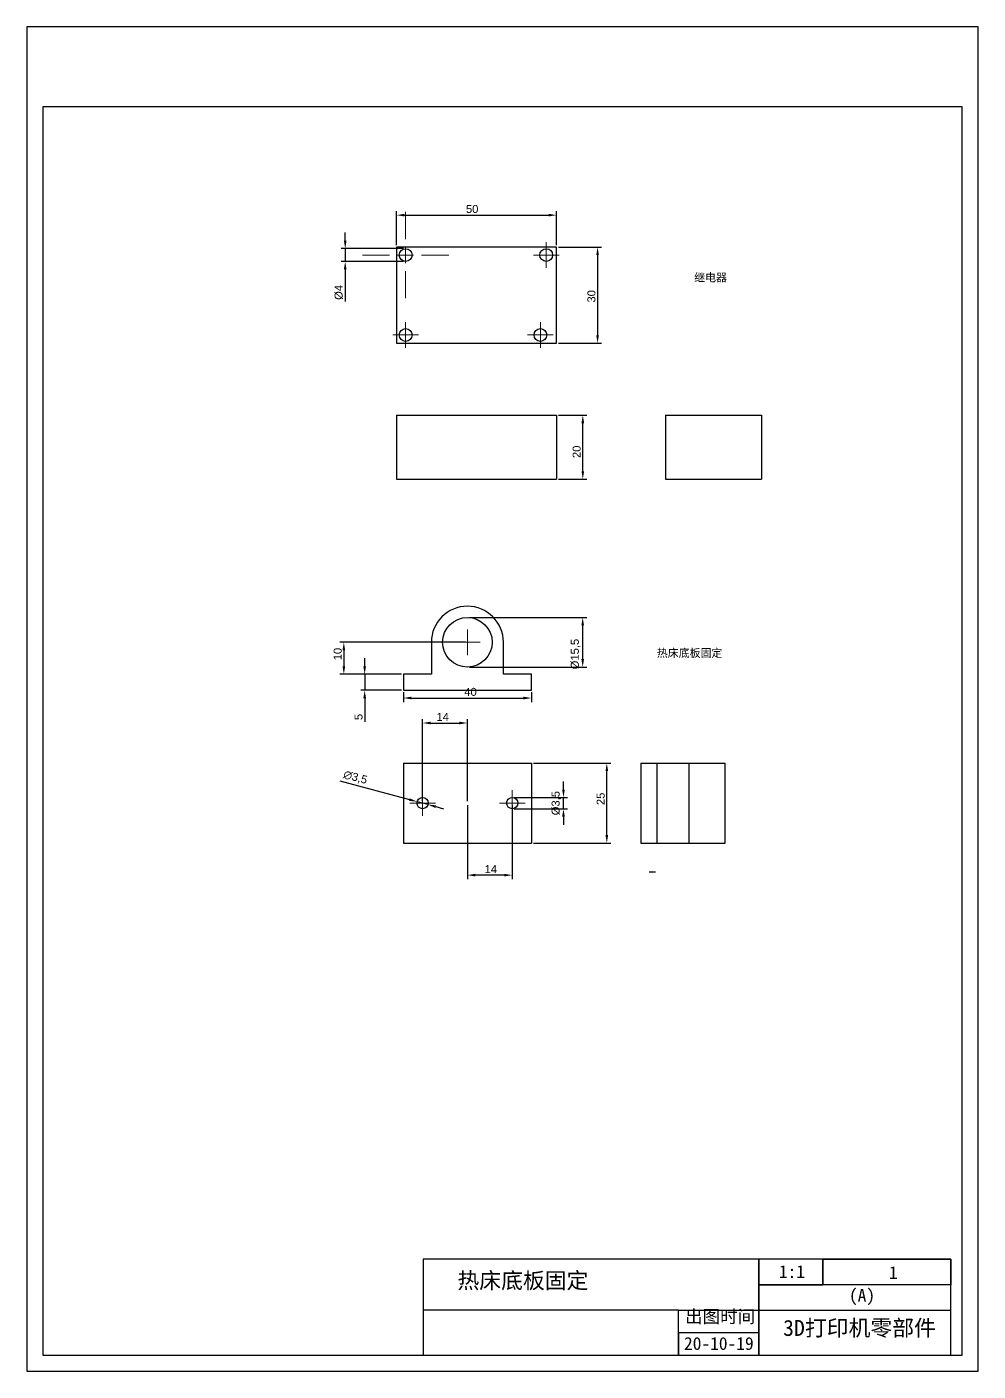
# Model space of a CAD drawing. Header units: millimetres. Extents: x -9 to 2385, y -1365 to 512.
# Drawn here: x 1772.5 to 2069.5, y -879.4 to -459.4 of the extents above; entities that cross this region are included whole.
import ezdxf

# ---------------------------------------------------------------- set-up
doc = ezdxf.new("R2010")
doc.units = ezdxf.units.MM
doc.styles.get("Standard").update_dxf_attribs({"font": 'arial.ttf'})
doc.dimstyles.new('ISO-25', dxfattribs={"dimtxt": 2.5, "dimasz": 2.5, "dimexe": 1.25, "dimexo": 0.625, "dimtad": 1, "dimtxsty": 'Standard', "dimcen": 2.5, "dimclrd": 1, "dimclre": 1, "dimclrt": 1, "dimadec": 0, "dimazin": 0, "dimtfac": 1, "dimtmove": 0, "dimatfit": 3, "dimfxl": 1, "dimtfillclr": 1, "dimarcsym": 0})

# ---------------------------------------------------------------- blocks, each defined once
blk = doc.blocks.new('*D445')
at = {"color": 1, "linetype": 'Continuous', "lineweight": -2, "transparency": 16777216}
for p, q in [((1938.52, -580.73), (1947.33, -580.73)), ((1946.08, -598.23), (1946.08, -583.23)), ((1938.52, -600.73), (1947.33, -600.73))]:
    blk.add_line(p, q, dxfattribs=at)
at = {"color": 1, "linetype": 'Continuous', "transparency": 16777216}
for points in [[(1945.66, -583.23), (1946.49, -583.23), (1946.08, -580.73)], [(1945.66, -598.23), (1946.49, -598.23), (1946.08, -600.73)]]:
    blk.add_solid(points, dxfattribs=at)
at = {"layer": 'Defpoints', "color": 0, "linetype": 'Continuous', "transparency": 16777216}
for p in [(1937.89, -580.73), (1946.08, -580.73), (1937.89, -600.73)]:
    blk.add_point(p, dxfattribs=at)
at = {"color": 1, "linetype": 'Continuous', "lineweight": 18, "transparency": 16777216, "insert": (1942.9, -592.15), "char_height": 2.5, "attachment_point": 2, "rotation": 90}
blk.add_mtext('20', dxfattribs=at)
blk = doc.blocks.new('*D446')
at = {"color": 1, "linetype": 'Continuous', "lineweight": -2, "transparency": 16777216}
for p, q in [((1887.89, -527.58), (1887.89, -516.96)), ((1890.39, -518.21), (1935.39, -518.21)), ((1937.89, -527.58), (1937.89, -516.96))]:
    blk.add_line(p, q, dxfattribs=at)
at = {"color": 1, "linetype": 'Continuous', "transparency": 16777216}
for points in [[(1890.39, -517.79), (1890.39, -518.62), (1887.89, -518.21)], [(1935.39, -517.79), (1935.39, -518.62), (1937.89, -518.21)]]:
    blk.add_solid(points, dxfattribs=at)
at = {"layer": 'Defpoints', "color": 0, "linetype": 'Continuous', "transparency": 16777216}
for p in [(1937.89, -518.21), (1887.89, -528.21), (1937.89, -528.21)]:
    blk.add_point(p, dxfattribs=at)
at = {"color": 1, "linetype": 'Continuous', "lineweight": 18, "transparency": 16777216, "insert": (1911.53, -515.03), "char_height": 2.5, "attachment_point": 2}
blk.add_mtext('50', dxfattribs=at)
blk = doc.blocks.new('*D447')
at = {"color": 1, "linetype": 'Continuous', "lineweight": -2, "transparency": 16777216}
for p, q in [((1938.52, -528.21), (1951.94, -528.21)), ((1950.69, -530.71), (1950.69, -555.71)), ((1938.52, -558.21), (1951.94, -558.21))]:
    blk.add_line(p, q, dxfattribs=at)
at = {"color": 1, "linetype": 'Continuous', "transparency": 16777216}
for points in [[(1950.27, -530.71), (1951.11, -530.71), (1950.69, -528.21)], [(1950.27, -555.71), (1951.11, -555.71), (1950.69, -558.21)]]:
    blk.add_solid(points, dxfattribs=at)
at = {"layer": 'Defpoints', "color": 0, "linetype": 'Continuous', "transparency": 16777216}
for p in [(1937.89, -528.21), (1937.89, -558.21), (1950.69, -558.21)]:
    blk.add_point(p, dxfattribs=at)
at = {"color": 1, "linetype": 'Continuous', "lineweight": 18, "transparency": 16777216, "insert": (1947.51, -543.57), "char_height": 2.5, "attachment_point": 2, "rotation": 90}
blk.add_mtext('30', dxfattribs=at)
blk = doc.blocks.new('*D448')
at = {"color": 1, "linetype": 'Continuous', "lineweight": -2, "transparency": 16777216}
for p, q in [((1871.89, -526.18), (1871.89, -523.68)), ((1890.12, -528.68), (1870.64, -528.68)), ((1871.89, -528.68), (1871.89, -532.68)), ((1890.12, -532.68), (1870.64, -532.68)), ((1871.89, -535.18), (1871.89, -545.15))]:
    blk.add_line(p, q, dxfattribs=at)
at = {"color": 1, "linetype": 'Continuous', "transparency": 16777216}
for points in [[(1871.48, -526.18), (1872.31, -526.18), (1871.89, -528.68)], [(1871.48, -535.18), (1872.31, -535.18), (1871.89, -532.68)]]:
    blk.add_solid(points, dxfattribs=at)
at = {"layer": 'Defpoints', "color": 0, "linetype": 'Continuous', "transparency": 16777216}
for p in [(1871.89, -528.68), (1890.75, -528.68), (1890.75, -532.68)]:
    blk.add_point(p, dxfattribs=at)
at = {"color": 1, "linetype": 'Continuous', "lineweight": 18, "transparency": 16777216, "insert": (1868.58, -542.35), "char_height": 2.5, "attachment_point": 2, "rotation": 90}
blk.add_mtext('%%c4', dxfattribs=at)
blk = doc.blocks.new('SW_CENTERMARKSYMBOL_0')
at = {"color": 0, "linetype": 'Continuous', "lineweight": 0}
for p, q in [((0, 5), (0, 13.5)), ((-5, 0), (-13.5, 0)), ((0, 0), (-2.5, 0)), ((0, 0), (0, 2.5)), ((0, 0), (0, -2.5)), ((0, 0), (2.5, 0)), ((5, 0), (13.5, 0)), ((0, -5), (0, -13.5))]:
    blk.add_line(p, q, dxfattribs=at)
blk = doc.blocks.new('SW_CENTERMARKSYMBOL_1')
at = {"color": 0, "linetype": 'Continuous', "lineweight": 0}
for p, q in [((-2.5, 0), (-4, 0)), ((0, 0), (-2.5, 0)), ((0, 2.5), (0, 4)), ((0, 0), (0, 2.5)), ((0, 0), (0, -2.5)), ((0, 0), (2.5, 0)), ((2.5, 0), (4, 0)), ((0, -2.5), (0, -4))]:
    blk.add_line(p, q, dxfattribs=at)
blk = doc.blocks.new('SW_CENTERMARKSYMBOL_2')
at = {"color": 0, "linetype": 'Continuous', "lineweight": 0}
for p, q in [((-2.5, 0), (-4, 0)), ((0, 0), (-2.5, 0)), ((0, 2.5), (0, 4)), ((0, 0), (0, 2.5)), ((0, 0), (0, -2.5)), ((0, 0), (2.5, 0)), ((2.5, 0), (4, 0)), ((0, -2.5), (0, -4))]:
    blk.add_line(p, q, dxfattribs=at)
blk = doc.blocks.new('SW_CENTERMARKSYMBOL_3')
at = {"color": 0, "linetype": 'Continuous', "lineweight": 0}
for p, q in [((-2.5, 0), (-4, 0)), ((0, 0), (-2.5, 0)), ((0, 2.5), (0, 4)), ((0, 0), (0, 2.5)), ((0, 0), (0, -2.5)), ((0, 0), (2.5, 0)), ((2.5, 0), (4, 0)), ((0, -2.5), (0, -4))]:
    blk.add_line(p, q, dxfattribs=at)
blk = doc.blocks.new('*D449')
at = {"color": 1, "linetype": 'Continuous', "lineweight": -2, "transparency": 16777216}
for p, q in [((1930.67, -689.42), (1954.82, -689.42)), ((1953.57, -711.92), (1953.57, -691.92)), ((1930.67, -714.42), (1954.82, -714.42))]:
    blk.add_line(p, q, dxfattribs=at)
at = {"color": 1, "linetype": 'Continuous', "transparency": 16777216}
for points in [[(1953.15, -691.92), (1953.99, -691.92), (1953.57, -689.42)], [(1953.15, -711.92), (1953.99, -711.92), (1953.57, -714.42)]]:
    blk.add_solid(points, dxfattribs=at)
at = {"layer": 'Defpoints', "color": 0, "linetype": 'Continuous', "transparency": 16777216}
for p in [(1930.04, -689.42), (1953.57, -689.42), (1930.04, -714.42)]:
    blk.add_point(p, dxfattribs=at)
at = {"color": 1, "linetype": 'Continuous', "lineweight": 18, "transparency": 16777216, "insert": (1950.39, -700.59), "char_height": 2.5, "attachment_point": 2, "rotation": 90}
blk.add_mtext('25', dxfattribs=at)
blk = doc.blocks.new('*D450')
at = {"color": 1, "linetype": 'Continuous', "lineweight": -2, "transparency": 16777216}
for p, q in [((1940.04, -697.67), (1940.04, -695.17)), ((1924.67, -700.17), (1941.29, -700.17)), ((1940.04, -703.67), (1940.04, -700.17)), ((1924.67, -703.67), (1941.29, -703.67)), ((1940.04, -706.17), (1940.04, -708.67))]:
    blk.add_line(p, q, dxfattribs=at)
at = {"color": 1, "linetype": 'Continuous', "transparency": 16777216}
for points in [[(1939.62, -697.67), (1940.46, -697.67), (1940.04, -700.17)], [(1939.62, -706.17), (1940.46, -706.17), (1940.04, -703.67)]]:
    blk.add_solid(points, dxfattribs=at)
at = {"layer": 'Defpoints', "color": 0, "linetype": 'Continuous', "transparency": 16777216}
for p in [(1924.04, -700.17), (1940.04, -700.17), (1924.04, -703.67)]:
    blk.add_point(p, dxfattribs=at)
at = {"color": 1, "linetype": 'Continuous', "lineweight": 18, "transparency": 16777216, "insert": (1936.33, -701.92), "char_height": 2.5, "attachment_point": 2, "rotation": 90}
blk.add_mtext('%%c3,5', dxfattribs=at)
blk = doc.blocks.new('*D451')
at = {"color": 1, "linetype": 'Continuous', "lineweight": -2, "transparency": 16777216}
for p, q in [((1870.2, -694.99), (1891.94, -700.82)), ((1897.73, -702.37), (1894.35, -701.47)), ((1900.15, -703.02), (1902.56, -703.67))]:
    blk.add_line(p, q, dxfattribs=at)
at = {"color": 1, "linetype": 'Continuous', "transparency": 16777216}
for points in [[(1892.04, -700.42), (1891.83, -701.22), (1894.35, -701.47)], [(1900.25, -702.62), (1900.04, -703.42), (1897.73, -702.37)]]:
    blk.add_solid(points, dxfattribs=at)
at = {"layer": 'Defpoints', "color": 0, "linetype": 'Continuous', "transparency": 16777216}
for p in [(1894.35, -701.47), (1897.73, -702.37)]:
    blk.add_point(p, dxfattribs=at)
at = {"color": 1, "linetype": 'Continuous', "lineweight": 18, "transparency": 16777216, "insert": (1871.76, -691.57), "char_height": 2.5, "attachment_point": 1, "rotation": 345}
blk.add_mtext('∅3,5', dxfattribs=at)
blk = doc.blocks.new('*D452')
at = {"color": 1, "linetype": 'Continuous', "lineweight": -2, "transparency": 16777216}
for p, q in [((1910.04, -702.54), (1910.04, -725.67)), ((1924.04, -702.54), (1924.04, -725.67)), ((1921.54, -724.42), (1912.54, -724.42))]:
    blk.add_line(p, q, dxfattribs=at)
at = {"color": 1, "linetype": 'Continuous', "transparency": 16777216}
for points in [[(1912.54, -724), (1912.54, -724.84), (1910.04, -724.42)], [(1921.54, -724), (1921.54, -724.84), (1924.04, -724.42)]]:
    blk.add_solid(points, dxfattribs=at)
at = {"layer": 'Defpoints', "color": 0, "linetype": 'Continuous', "transparency": 16777216}
for p in [(1910.04, -701.92), (1924.04, -701.92), (1910.04, -724.42)]:
    blk.add_point(p, dxfattribs=at)
at = {"color": 1, "linetype": 'Continuous', "lineweight": 18, "transparency": 16777216, "insert": (1917.36, -721.28), "char_height": 2.5, "attachment_point": 2}
blk.add_mtext('14', dxfattribs=at)
blk = doc.blocks.new('*D453')
at = {"color": 1, "linetype": 'Continuous', "lineweight": -2, "transparency": 16777216}
for p, q in [((1896.04, -701.29), (1896.04, -675.64)), ((1910.04, -701.29), (1910.04, -675.64)), ((1898.54, -676.89), (1907.54, -676.89))]:
    blk.add_line(p, q, dxfattribs=at)
at = {"color": 1, "linetype": 'Continuous', "transparency": 16777216}
for points in [[(1898.54, -676.47), (1898.54, -677.3), (1896.04, -676.89)], [(1907.54, -676.47), (1907.54, -677.3), (1910.04, -676.89)]]:
    blk.add_solid(points, dxfattribs=at)
at = {"layer": 'Defpoints', "color": 0, "linetype": 'Continuous', "transparency": 16777216}
for p in [(1910.04, -676.89), (1896.04, -701.92), (1910.04, -701.92)]:
    blk.add_point(p, dxfattribs=at)
at = {"color": 1, "linetype": 'Continuous', "lineweight": 18, "transparency": 16777216, "insert": (1902.32, -673.75), "char_height": 2.5, "attachment_point": 2}
blk.add_mtext('14', dxfattribs=at)
blk = doc.blocks.new('*D454')
at = {"color": 1, "linetype": 'Continuous', "lineweight": -2, "transparency": 16777216}
for p, q in [((1877.97, -659.16), (1877.97, -656.66)), ((1889.42, -661.66), (1876.72, -661.66)), ((1877.97, -661.66), (1877.97, -666.66)), ((1889.42, -666.66), (1876.72, -666.66)), ((1877.97, -669.16), (1877.97, -676.47))]:
    blk.add_line(p, q, dxfattribs=at)
at = {"color": 1, "linetype": 'Continuous', "transparency": 16777216}
for points in [[(1877.55, -659.16), (1878.39, -659.16), (1877.97, -661.66)], [(1877.55, -669.16), (1878.39, -669.16), (1877.97, -666.66)]]:
    blk.add_solid(points, dxfattribs=at)
at = {"layer": 'Defpoints', "color": 0, "linetype": 'Continuous', "transparency": 16777216}
for p in [(1890.04, -661.66), (1877.97, -666.66), (1890.04, -666.66)]:
    blk.add_point(p, dxfattribs=at)
at = {"color": 1, "linetype": 'Continuous', "lineweight": 18, "transparency": 16777216, "insert": (1874.8, -675.01), "char_height": 2.5, "attachment_point": 2, "rotation": 90}
blk.add_mtext('5', dxfattribs=at)
blk = doc.blocks.new('*D455')
at = {"color": 1, "linetype": 'Continuous', "lineweight": -2, "transparency": 16777216}
for p, q in [((1890.04, -667.28), (1890.04, -670.33)), ((1930.04, -667.28), (1930.04, -670.33)), ((1892.54, -669.08), (1927.54, -669.08))]:
    blk.add_line(p, q, dxfattribs=at)
at = {"color": 1, "linetype": 'Continuous', "transparency": 16777216}
for points in [[(1892.54, -668.66), (1892.54, -669.5), (1890.04, -669.08)], [(1927.54, -668.66), (1927.54, -669.5), (1930.04, -669.08)]]:
    blk.add_solid(points, dxfattribs=at)
at = {"layer": 'Defpoints', "color": 0, "linetype": 'Continuous', "transparency": 16777216}
for p in [(1890.04, -666.66), (1930.04, -666.66), (1930.04, -669.08)]:
    blk.add_point(p, dxfattribs=at)
at = {"color": 1, "linetype": 'Continuous', "lineweight": 18, "transparency": 16777216, "insert": (1911.01, -665.9), "char_height": 2.5, "attachment_point": 2}
blk.add_mtext('40', dxfattribs=at)
blk = doc.blocks.new('*D456')
at = {"color": 1, "linetype": 'Continuous', "lineweight": -2, "transparency": 16777216}
for p, q in [((1910.67, -643.91), (1947.29, -643.91)), ((1946.04, -656.91), (1946.04, -646.41)), ((1910.67, -659.41), (1947.29, -659.41))]:
    blk.add_line(p, q, dxfattribs=at)
at = {"color": 1, "linetype": 'Continuous', "transparency": 16777216}
for points in [[(1945.62, -646.41), (1946.46, -646.41), (1946.04, -643.91)], [(1945.62, -656.91), (1946.46, -656.91), (1946.04, -659.41)]]:
    blk.add_solid(points, dxfattribs=at)
at = {"layer": 'Defpoints', "color": 0, "linetype": 'Continuous', "transparency": 16777216}
for p in [(1910.04, -643.91), (1946.04, -643.91), (1910.04, -659.41)]:
    blk.add_point(p, dxfattribs=at)
at = {"color": 1, "linetype": 'Continuous', "lineweight": 18, "transparency": 16777216, "insert": (1942.33, -655.35), "char_height": 2.5, "attachment_point": 2, "rotation": 90}
blk.add_mtext('%%c15,5', dxfattribs=at)
blk = doc.blocks.new('*D457')
at = {"color": 1, "linetype": 'Continuous', "lineweight": -2, "transparency": 16777216}
for p, q in [((1909.42, -651.66), (1870.21, -651.66)), ((1871.46, -654.16), (1871.46, -659.16)), ((1889.42, -661.66), (1870.21, -661.66))]:
    blk.add_line(p, q, dxfattribs=at)
at = {"color": 1, "linetype": 'Continuous', "transparency": 16777216}
for points in [[(1871.04, -654.16), (1871.88, -654.16), (1871.46, -651.66)], [(1871.04, -659.16), (1871.88, -659.16), (1871.46, -661.66)]]:
    blk.add_solid(points, dxfattribs=at)
at = {"layer": 'Defpoints', "color": 0, "linetype": 'Continuous', "transparency": 16777216}
for p in [(1910.04, -651.66), (1871.46, -661.66), (1890.04, -661.66)]:
    blk.add_point(p, dxfattribs=at)
at = {"color": 1, "linetype": 'Continuous', "lineweight": 18, "transparency": 16777216, "insert": (1868.28, -655.35), "char_height": 2.5, "attachment_point": 2, "rotation": 90}
blk.add_mtext('10', dxfattribs=at)

msp = doc.modelspace()

# ---------------------------------------------------------------- linework, layer by layer
at = {"color": 7, "linetype": 'Continuous', "lineweight": 25}
for p, q in [((1937.8927, -528.2068), (1887.8927, -528.2068)), ((1887.8927, -528.2068), (1887.8927, -558.2068)), ((1937.8927, -558.2068), (1937.8927, -528.2068)), ((1887.8927, -558.2068), (1937.8927, -558.2068)), ((1887.8927, -580.7266), (1937.8927, -580.7266)), ((1887.8927, -580.7266), (1887.8927, -600.7266)), ((1937.8927, -580.7266), (1937.8927, -600.7266)), ((1971.8788, -580.7266), (1971.8788, -600.7266)), ((1971.8788, -580.7266), (2001.8788, -580.7266)), ((2001.8788, -580.7266), (2001.8788, -600.7266)), ((1887.8927, -600.7266), (1937.8927, -600.7266)), ((1971.8788, -600.7266), (2001.8788, -600.7266)), ((1898.7913, -651.6596), (1898.7913, -661.6596)), ((1921.2913, -661.6596), (1921.2913, -651.6596)), ((1898.7913, -661.6596), (1890.0413, -661.6596)), ((1890.0413, -661.6596), (1890.0413, -666.6596)), ((1930.0413, -661.6596), (1921.2913, -661.6596)), ((1930.0413, -666.6596), (1930.0413, -661.6596)), ((1890.0413, -666.6596), (1930.0413, -666.6596)), ((1890.0413, -689.4187), (1890.0413, -714.4187)), ((1890.0413, -689.4187), (1930.0413, -689.4187)), ((1930.0413, -689.4187), (1930.0413, -714.4187)), ((1964.231, -689.4187), (1964.231, -714.4187)), ((1964.231, -689.4187), (1969.231, -689.4187)), ((1969.231, -689.4187), (1969.231, -714.4187)), ((1969.231, -689.4187), (1979.231, -689.4187)), ((1979.231, -689.4187), (1979.231, -714.4187)), ((1979.231, -689.4187), (1990.481, -689.4187)), ((1990.481, -714.4187), (1990.481, -689.4187)), ((1890.0413, -714.4187), (1930.0413, -714.4187)), ((1964.231, -714.4187), (1969.231, -714.4187)), ((1969.231, -714.4187), (1979.231, -714.4187)), ((1979.231, -714.4187), (1990.481, -714.4187)), ((1968.8254, -723.4964), (1966.8254, -723.4964))]:
    msp.add_line(p, q, dxfattribs=at)
for p, q in [((1896.2717, -844.387, 420), (1896.2717, -874.387, 420)), ((1921.0034, -844.387, 420), (1896.2717, -844.387, 420)), ((2021.0034, -844.387, 420), (1921.0034, -844.387, 420)), ((2001.0034, -874.387, 420), (2001.0034, -844.387, 420)), ((2001.0034, -844.387, 420), (2001.0034, -852.387, 420)), ((2021.0034, -852.387, 420), (2021.0034, -844.387, 420)), ((2021.0034, -852.387, 420), (2021.0034, -844.387, 420)), ((2021.0034, -844.387, 420), (2061.0034, -844.387, 420)), ((2061.0034, -844.387, 420), (2021.0034, -844.387, 420)), ((2021.0034, -844.387, 420), (2021.0034, -852.387, 420)), ((2061.0034, -874.387, 420), (2061.0034, -844.387, 420)), ((2061.0034, -844.387, 420), (2061.0034, -852.387, 420)), ((2001.0034, -852.387, 420), (2021.0034, -852.387, 420)), ((2021.0034, -852.387, 420), (2001.0034, -852.387, 420)), ((2001.0034, -852.387, 420), (2001.0034, -874.387, 420)), ((2061.0034, -852.387, 420), (2021.0034, -852.387, 420)), ((1976.0034, -860.387, 420), (1896.2717, -860.387, 420)), ((1976.0034, -874.387, 420), (1976.0034, -860.387, 420)), ((1976.0034, -860.387, 420), (2001.0034, -860.387, 420)), ((2001.0034, -874.387, 420), (2001.0034, -860.387, 420)), ((2001.0034, -860.387, 420), (2061.0034, -860.387, 420)), ((2001.0034, -867.387, 420), (1976.0034, -867.387, 420)), ((1976.0034, -867.387, 420), (1976.0034, -874.387, 420)), ((1921.0034, -874.387, 420), (1936.0034, -874.387, 420)), ((1936.0034, -874.387, 420), (1976.0034, -874.387, 420)), ((1976.0034, -874.387, 420), (2001.0034, -874.387, 420))]:
    msp.add_line(p, q)
for points in [[(1772.5034, -459.387), (1772.5034, -879.387), (2069.5034, -879.387), (2069.5034, -459.387)], [(1777.5034, -484.387), (1777.5034, -874.387), (2064.5034, -874.387), (2064.5034, -484.387)]]:
    msp.add_lwpolyline(points, close=True)
for centre, radius in [((1890.7489, -530.6822), 2), ((1934.6478, -530.6822), 2), ((1890.7489, -555.6379), 2), ((1932.8391, -555.6379), 2), ((1910.0413, -651.6596), 7.75), ((1896.0413, -701.9187), 1.75), ((1924.0413, -701.9187), 1.75)]:
    msp.add_circle(centre, radius, dxfattribs=at)
msp.add_arc((1910.0413, -651.6596), 11.25, 0, 180, dxfattribs=at)

# ---------------------------------------------------------------- block references
at = {"color": 7, "linetype": 'Continuous', "lineweight": 0}
for name, p in [('SW_CENTERMARKSYMBOL_0', (1890.7489, -530.6822)), ('SW_CENTERMARKSYMBOL_2', (1934.6478, -530.6822)), ('SW_CENTERMARKSYMBOL_3', (1890.7489, -555.6379)), ('SW_CENTERMARKSYMBOL_1', (1932.8391, -555.6379)), ('SW_CENTERMARKSYMBOL_3', (1910.0413, -651.6596)), ('SW_CENTERMARKSYMBOL_1', (1896.0413, -701.9187)), ('SW_CENTERMARKSYMBOL_2', (1924.0413, -701.9187))]:
    msp.add_blockref(name, p, dxfattribs=at)

# ---------------------------------------------------------------- texts
at = {"char_height": 2.5, "attachment_point": 1}
for s, insert in [('{\\fSimSun|b0|i0|c134|p2;继电器}', (1980.8586, -536.4542)), ('{\\fSimSun|b0|i0|c134|p2;热床底板固定}', (1969.196, -653.7702))]:
    msp.add_mtext_dynamic_manual_height_columns(s, width=39.865692, gutter_width=12.5, heights=[0], dxfattribs=dict(at, insert=insert))
at = {"attachment_point": 1}
for s, insert, char_height in [('{\\fSimSun|b0|i0|c134|p2;热床底板固定}', (1906.9308, -848.577, 620.1756), 5), ('{\\fSimSun|b0|i0|c134|p2;1}', (2041.6774, -846.591, 420), 4), ('{\\fSimSun|b0|i0|c134|p2;(A)}', (2029.1785, -853.7222, 420), 4), ('{\\fSimSun|b0|i0|c134|p2;出图时间}', (1978.041, -860.3314, 1260), 4), ('{\\fSimSun|b0|i0|c0|p2;3D\\fSimSun|b0|i0|c134|p2;打印机零部件}', (2008.6119, -863.3901), 5), ('{\\fSimSun|b0|i0|c134|p2;20-10-19}', (1977.6682, -868.7517), 4)]:
    msp.add_mtext(s, dxfattribs=dict(at, insert=insert, char_height=char_height))
at = {"insert": (2007.2963, -846.2903, 420), "char_height": 4, "width": 9.189944, "attachment_point": 1}
msp.add_mtext('{\\fSimSun|b0|i0|c134|p2;1:1}', dxfattribs=at)

# ---------------------------------------------------------------- dimensions: what is measured, and where the dimension line sits
at = {"color": 7, "linetype": 'Continuous', "lineweight": 18}
for base, p1, p2, picture, middle in [((1937.8927, -518.2068), (1887.8927, -528.2068), (1937.8927, -528.2068), '*D446', (1911.5255, -518.2068)), ((1930.0413, -669.079), (1890.0413, -666.6596), (1930.0413, -666.6596), '*D455', (1911.0122, -669.079)), ((1910.0413, -676.888), (1896.0413, -701.9187), (1910.0413, -701.9187), '*D453', (1902.3154, -676.888)), ((1910.0413, -724.4187), (1924.0413, -701.9187), (1910.0413, -701.9187), '*D452', (1917.3626, -724.4187))]:
    dim = msp.add_linear_dim(base=base, p1=p1, p2=p2, dimstyle='ISO-25', dxfattribs=at)
    dim.commit()
    dim.dimension.update_dxf_attribs({"geometry": picture, "text_midpoint": middle, "dimtype": 160})
for base, p1, p2, picture, middle in [((1871.8927, -528.6822), (1890.7489, -532.6822), (1890.7489, -528.6822), '*D448', (1871.8927, -542.3487)), ((1946.0413, -643.9096), (1910.0413, -659.4096), (1910.0413, -643.9096), '*D456', (1946.0413, -655.3478)), ((1940.0413, -700.1687), (1924.0413, -703.6687), (1924.0413, -700.1687), '*D450', (1940.0413, -701.9187))]:
    dim = msp.add_linear_dim(base=base, p1=p1, p2=p2, angle=90, text='%%c<>', dimstyle='ISO-25', dxfattribs=at)
    dim.commit()
    dim.dimension.update_dxf_attribs({"geometry": picture, "text_midpoint": middle, "dimtype": 160})
for base, p1, p2, picture, middle in [((1950.6896, -558.2068), (1937.8927, -528.2068), (1937.8927, -558.2068), '*D447', (1950.6896, -543.5727)), ((1946.0754, -580.7266), (1937.8927, -600.7266), (1937.8927, -580.7266), '*D445', (1946.0754, -592.1515)), ((1871.4615, -661.6596), (1910.0413, -651.6596), (1890.0413, -661.6596), '*D457', (1871.4615, -655.3478)), ((1877.9712, -666.6596), (1890.0413, -661.6596), (1890.0413, -666.6596), '*D454', (1877.9712, -675.0136)), ((1953.5714, -689.4187), (1930.0413, -714.4187), (1930.0413, -689.4187), '*D449', (1953.5714, -700.5947))]:
    dim = msp.add_linear_dim(base=base, p1=p1, p2=p2, angle=90, dimstyle='ISO-25', dxfattribs=at)
    dim.commit()
    dim.dimension.update_dxf_attribs({"geometry": picture, "text_midpoint": middle, "dimtype": 160})
dim = msp.add_diameter_dim_2p(p1=(1897.7317, -702.3716), p2=(1894.3509, -701.4658), dimstyle='ISO-25', dxfattribs=at)
dim.commit()
dim.dimension.update_dxf_attribs({"geometry": '*D451', "text_midpoint": (1874.3252, -696.0999), "dimtype": 163})

doc.saveas('drawing.dxf')
